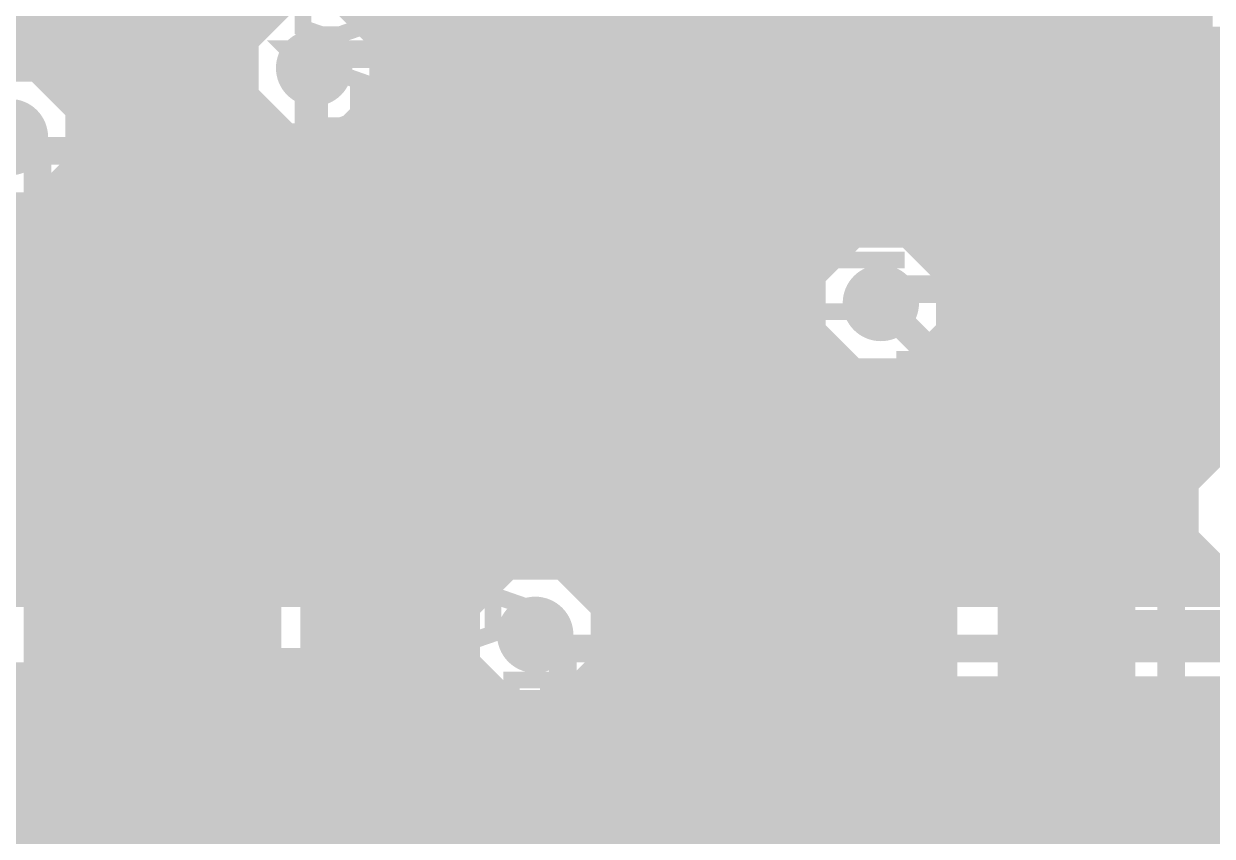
# Model space of a CAD drawing. Extents: x -5 to 208, y -5 to 206.
# Drawn here: x 108.71 to 119.63, y 165.03 to 172.49 of the extents above; entities that cross this region are included whole.
import ezdxf

# ---------------------------------------------------------------- set-up
doc = ezdxf.new("R2010")
doc.units = 0
doc.header["$MEASUREMENT"] = 0
doc.layers.get('0').update_dxf_attribs({"linetype": 'CONTINUOUS'})
for name, color, linetype in [('22-301-0_BOT', 7, 'CONTINUOUS'), ('22-301-0_DRD', 7, 'CONTINUOUS'), ('22-301-0_IN1', 1, 'CONTINUOUS'), ('22-301-0_IN2', 4, 'CONTINUOUS'), ('22-301-0_SMT', 5, 'CONTINUOUS'), ('22-301-0_SPT', 10, 'CONTINUOUS'), ('22-301-0_SST', 14, 'CONTINUOUS'), ('22-301-0_TOP', 9, 'CONTINUOUS'), ('THRUHOLE_TAP', 13, 'CONTINUOUS')]:
    doc.layers.add(name, color=color, linetype=linetype)

# ---------------------------------------------------------------- blocks, each defined once
blk = doc.blocks.new('ROUND_66')
at = {"const_width": 0.35052}
blk.add_lwpolyline([(-0.17526, 0, 1), (0.17526, 0, 1)], format="xyb", close=True, dxfattribs=at)
blk = doc.blocks.new('ROUND_69')
at = {"const_width": 0.35052}
blk.add_lwpolyline([(-0.17526, 0, 1), (0.17526, 0, 1)], format="xyb", close=True, dxfattribs=at)
blk = doc.blocks.new('ROUND_68')
at = {"const_width": 0.35052}
blk.add_lwpolyline([(-0.17526, 0, 1), (0.17526, 0, 1)], format="xyb", close=True, dxfattribs=at)
blk = doc.blocks.new('RECTANGLE_6')
blk.add_solid([(0.4826, 0.4064), (0.4826, -0.4064), (-0.4826, 0.4064), (-0.4826, -0.4064)])
blk = doc.blocks.new('RECTANGLE_46')
blk.add_solid([(0.29972, 0.65024), (0.29972, -0.65024), (-0.29972, 0.65024), (-0.29972, -0.65024)])
blk = doc.blocks.new('RECTANGLE_47')
blk.add_solid([(0.44958, 0.65024), (0.44958, -0.65024), (-0.44958, 0.65024), (-0.44958, -0.65024)])
blk = doc.blocks.new('ROUND_73')
at = {"const_width": 0.10033}
blk.add_lwpolyline([(-0.050164, 0, 1), (0.050164, 0, 1)], format="xyb", close=True, dxfattribs=at)

msp = doc.modelspace()

# ---------------------------------------------------------------- linework, layer by layer
at = {"layer": '22-301-0_BOT', "const_width": 0.254}
for points in [[(111.9378, 203.073), (111.9378, 172.47108)], [(112.1664, 203.073), (112.1664, 166.37)], [(112.395, 203.073), (112.395, 166.37)], [(112.6236, 203.073), (112.6236, 166.37)], [(112.8522, 203.073), (112.8522, 167.26408)], [(113.0808, 203.073), (113.0808, 167.47236)], [(113.3094, 203.073), (113.3094, 167.54856)], [(113.538, 203.073), (113.538, 167.54602)], [(113.7666, 203.073), (113.7666, 167.45712)], [(113.9952, 203.073), (113.9952, 167.22598)], [(114.2238, 203.073), (114.2238, 166.37)], [(114.4524, 203.073), (114.4524, 166.37)], [(114.681, 203.073), (114.681, 166.37)], [(114.9096, 203.073), (114.9096, 166.37)], [(115.1382, 203.073), (115.1382, 166.37)], [(115.3668, 203.073), (115.3668, 166.37)], [(115.5954, 203.073), (115.5954, 166.37)], [(115.824, 203.073), (115.824, 166.37)], [(116.0526, 203.073), (116.0526, 170.34764)], [(116.2812, 203.073), (116.2812, 170.53306)], [(116.5098, 203.073), (116.5098, 170.60164)], [(116.7384, 203.073), (116.7384, 170.58894)], [(116.967, 203.073), (116.967, 171.95546)], [(117.1956, 203.073), (117.1956, 172.19676)], [(117.4242, 203.073), (117.4242, 172.42536)], [(109.8804, 197.82028), (109.8804, 166.37)], [(109.6518, 197.32752), (109.6518, 166.37)], [(109.4232, 197.08876), (109.4232, 166.37)], [(108.966, 196.84492), (108.966, 172.01388)], [(109.1946, 196.9389), (109.1946, 171.74972)], [(108.7374, 196.7992), (108.7374, 172.11294)], [(118.491, 179.959), (118.491, 172.847), (117.348, 171.704), (117.348, 171.196), (117.856, 170.688), (117.856, 155.321), (118.237, 154.94), (118.237, 149.733)], [(119.0244, 179.53736), (119.0244, 168.81856)], [(110.617, 177.927), (110.617, 152.019)], [(110.109, 177.47488), (110.109, 166.37)], [(110.1598, 177.42408), (110.1598, 166.37)], [(118.0338, 173.03496), (117.02796, 172.03166)], [(119.761, 172.974), (119.507, 172.72), (119.507, 168.656), (119.253, 168.402), (119.253, 156.591), (119.38, 156.464), (119.38, 155.829), (118.999, 155.448), (118.999, 144.907)], [(119.0498, 172.72), (119.0498, 168.84396)], [(110.1598, 172.5422), (107.5182, 172.5422)], [(117.5385, 172.5422), (111.88192, 172.5422)], [(118.81358, 172.52442), (117.8052, 171.5135)], [(118.7958, 172.5041), (118.7958, 168.402)], [(119.0498, 172.5422), (118.83136, 172.5422)], [(110.1598, 172.3136), (107.5182, 172.3136)], [(117.3099, 172.3136), (112.01908, 172.3136)], [(118.5672, 172.2755), (118.5672, 166.37)], [(119.0498, 172.3136), (118.60276, 172.3136)], [(110.1598, 172.085), (108.8263, 172.085)], [(111.379, 172.085), (111.379, 138.176), (110.998, 137.795)], [(117.0813, 172.085), (112.05972, 172.085)], [(119.0498, 172.085), (118.37416, 172.085)], [(118.3386, 172.0469), (118.3386, 166.37)], [(110.1598, 171.8564), (109.12856, 171.8564)], [(116.9162, 171.8564), (112.01908, 171.8564)], [(119.0498, 171.8564), (118.14556, 171.8564)], [(118.11, 171.8183), (118.11, 171.07916)], [(110.1598, 171.6278), (109.24032, 171.6278)], [(116.8908, 171.6278), (111.88192, 171.6278)], [(111.9378, 171.69638), (111.9378, 166.37)], [(116.8908, 171.704), (116.8908, 171.196)], [(119.0498, 171.6278), (117.91696, 171.6278)], [(111.8362, 171.58208), (111.8362, 166.37)], [(117.8052, 171.5135), (117.8052, 171.38396)], [(117.8814, 171.5897), (117.8814, 171.30776)], [(108.585, 171.45), (108.839, 171.196), (108.839, 137.287), (108.585, 137.033)], [(110.1598, 171.3992), (109.26318, 171.3992)], [(116.8908, 171.3992), (111.8362, 171.3992)], [(119.0498, 171.3992), (117.8052, 171.3992)], [(117.8052, 171.38396), (118.17858, 171.01058)], [(109.2962, 171.196), (109.2962, 166.37)], [(110.1598, 171.1706), (109.2962, 171.1706)], [(116.8908, 171.1706), (111.8362, 171.1706)], [(119.0498, 171.1706), (118.01856, 171.1706)], [(110.1598, 170.942), (109.2962, 170.942)], [(116.967, 170.942), (111.8362, 170.942)], [(116.967, 170.942), (116.967, 170.48988)], [(117.02796, 170.86834), (117.3988, 170.4975)], [(119.0498, 170.942), (118.23446, 170.942)], [(110.1598, 170.7134), (109.2962, 170.7134)], [(117.1829, 170.7134), (111.8362, 170.7134)], [(117.1956, 170.7007), (117.1956, 170.22572)], [(119.0498, 170.7134), (118.3132, 170.7134)], [(118.3132, 170.688), (118.3132, 166.37)], [(110.1598, 170.4848), (109.2962, 170.4848)], [(116.19738, 170.4848), (111.8362, 170.4848)], [(117.3988, 170.4848), (116.97208, 170.4848)], [(117.3988, 170.4975), (117.3988, 169.69486)], [(119.0498, 170.4848), (118.3132, 170.4848)], [(110.1598, 170.2562), (109.2962, 170.2562)], [(115.99164, 170.2562), (111.8362, 170.2562)], [(117.3988, 170.2562), (117.18036, 170.2562)], [(119.0498, 170.2562), (118.3132, 170.2562)], [(110.1598, 170.0276), (109.2962, 170.0276)], [(115.9129, 170.0276), (111.8362, 170.0276)], [(117.3988, 170.0276), (117.25656, 170.0276)], [(119.0498, 170.0276), (118.3132, 170.0276)], [(116.967, 148.971), (116.967, 169.545), (116.586, 169.926)], [(117.26418, 169.89298), (117.26179, 169.92577)], [(117.26418, 169.89298), (117.28958, 169.86758)], [(110.1598, 169.799), (109.2962, 169.799)], [(115.91798, 169.799), (111.8362, 169.799)], [(117.3988, 169.799), (117.34546, 169.799)], [(119.0498, 169.799), (118.3132, 169.799)], [(110.1598, 169.5704), (109.2962, 169.5704)], [(116.00688, 169.5704), (111.8362, 169.5704)], [(119.0498, 169.5704), (118.3132, 169.5704)], [(116.0526, 169.50436), (116.0526, 166.37)], [(110.1598, 169.3418), (109.2962, 169.3418)], [(116.23802, 169.3418), (111.8362, 169.3418)], [(119.0498, 169.3418), (118.3132, 169.3418)], [(116.2812, 169.31894), (116.2812, 166.37)], [(116.5098, 169.25036), (116.5098, 166.37)], [(116.5098, 169.25036), (116.5098, 166.37)], [(110.1598, 169.1132), (109.2962, 169.1132)], [(116.5098, 169.1132), (111.8362, 169.1132)], [(119.0498, 169.1132), (118.3132, 169.1132)], [(110.1598, 168.8846), (109.2962, 168.8846)], [(116.5098, 168.8846), (111.8362, 168.8846)], [(119.0498, 168.8846), (118.3132, 168.8846)], [(119.0498, 168.84396), (118.93296, 168.72966)], [(110.1598, 168.656), (109.2962, 168.656)], [(116.5098, 168.656), (111.8362, 168.656)], [(118.872, 168.656), (118.3132, 168.656)], [(110.1598, 168.4274), (109.2962, 168.4274)], [(116.5098, 168.4274), (111.8362, 168.4274)], [(118.7958, 168.4274), (118.3132, 168.4274)], [(118.7958, 168.402), (118.7958, 166.37)], [(110.1598, 168.1988), (109.2962, 168.1988)], [(116.5098, 168.1988), (111.8362, 168.1988)], [(118.7958, 168.1988), (118.3132, 168.1988)], [(110.1598, 167.9702), (109.2962, 167.9702)], [(116.5098, 167.9702), (111.8362, 167.9702)], [(118.7958, 167.9702), (118.3132, 167.9702)], [(110.1598, 167.7416), (109.2962, 167.7416)], [(116.5098, 167.7416), (111.8362, 167.7416)], [(118.7958, 167.7416), (118.3132, 167.7416)], [(110.1598, 167.513), (109.2962, 167.513)], [(113.16716, 167.513), (111.8362, 167.513)], [(116.5098, 167.513), (113.6523, 167.513)], [(118.7958, 167.513), (118.3132, 167.513)], [(110.1598, 167.2844), (109.2962, 167.2844)], [(112.8649, 167.2844), (111.8362, 167.2844)], [(116.5098, 167.2844), (113.95456, 167.2844)], [(118.7958, 167.2844), (118.3132, 167.2844)], [(110.1598, 167.0558), (109.2962, 167.0558)], [(112.75314, 167.0558), (111.8362, 167.0558)], [(116.5098, 167.0558), (114.06632, 167.0558)], [(118.7958, 167.0558), (118.3132, 167.0558)], [(110.1598, 166.8272), (109.2962, 166.8272)], [(112.73282, 166.8272), (111.8362, 166.8272)], [(113.411, 166.878), (113.665, 166.624), (113.665, 152.527), (113.411, 152.273), (113.411, 147.955), (113.665, 147.701), (113.665, 147.066), (113.157, 146.558), (113.157, 146.431)], [(116.5098, 166.8272), (114.08918, 166.8272)], [(118.7958, 166.8272), (118.3132, 166.8272)], [(110.1598, 166.5986), (109.2962, 166.5986)], [(112.79124, 166.5986), (111.8362, 166.5986)], [(114.1222, 166.624), (114.1222, 166.37)], [(116.5098, 166.5986), (114.1222, 166.5986)], [(118.7958, 166.5986), (118.3132, 166.5986)], [(112.8522, 166.48938), (112.8522, 166.37)], [(110.1598, 166.37), (109.2962, 166.37)], [(112.95888, 166.37), (111.8362, 166.37)], [(116.5098, 166.37), (114.1222, 166.37)], [(118.7958, 166.37), (118.3132, 166.37)]]:
    msp.add_lwpolyline(points, dxfattribs=at)
for points in [[(118.81358, 172.52442, 0.1989124), (118.9472, 172.847)], [(112.05972, 172.085, 0.4142136), (111.379, 172.76572)], [(108.585, 172.13072, 0.4142136), (107.90428, 171.45)], [(109.26572, 171.45, 0.4142136), (108.585, 172.13072)], [(111.8362, 171.58208, 0.2113087), (112.05868, 172.085)], [(117.02542, 172.02658, 0.1989124), (116.8918, 171.704)], [(117.02542, 172.02658, 0.1989124), (116.8918, 171.704)], [(109.26064, 171.3738, 0.0280842), (109.26492, 171.45)], [(109.2962, 171.196, 0.1000973), (109.26028, 171.37365)], [(109.2962, 171.196, 0.1000973), (109.26028, 171.37365)], [(116.8908, 171.196, 0.1989124), (117.02471, 170.87271)], [(118.3132, 170.688, 0.1989124), (118.17929, 171.01129)], [(116.586, 170.60672, 0.4142136), (115.90528, 169.926)], [(117.26672, 169.926, 0.4142136), (116.586, 170.60672)], [(115.90528, 169.926, 0.3816898), (116.5098, 169.25036)], [(117.3988, 169.69486, 0.1133178), (117.29019, 169.86819)], [(118.93042, 168.72458, 0.1989124), (118.7968, 168.402)], [(118.93042, 168.72458, 0.1989124), (118.7968, 168.402)], [(113.411, 167.55872, 0.4142136), (112.73028, 166.878)], [(114.09172, 166.878, 0.4142136), (113.411, 167.55872)], [(112.73028, 166.878, 0.2140665), (112.95844, 166.3695)], [(114.08664, 166.8018, 0.0280842), (114.09092, 166.878)], [(114.1222, 166.624, 0.1000973), (114.08628, 166.80165)], [(114.1222, 166.624, 0.1000973), (114.08628, 166.80165)]]:
    msp.add_lwpolyline(points, format="xyb", dxfattribs=at)
at = {"layer": '22-301-0_DRD', "const_width": 0.254}
for points in [[(111.125, 172.72), (110.744, 172.339)], [(112.014, 172.339), (111.633, 172.72)], [(119.126, 172.72), (119.507, 172.339)], [(110.744, 172.339), (110.744, 171.831)], [(112.014, 171.831), (112.014, 172.339)], [(119.507, 172.339), (120.015, 172.339)], [(108.839, 172.085), (108.331, 172.085)], [(109.22, 171.704), (108.839, 172.085)], [(117.856, 172.085), (117.475, 171.704)], [(117.856, 172.085), (117.475, 171.704)], [(118.364, 172.085), (117.856, 172.085)], [(118.364, 172.085), (117.856, 172.085)], [(118.745, 171.704), (118.364, 172.085)], [(118.745, 171.704), (118.364, 172.085)], [(110.744, 171.831), (111.125, 171.45)], [(111.633, 171.45), (112.014, 171.831)], [(109.22, 171.196), (109.22, 171.704)], [(117.475, 171.704), (117.475, 171.196)], [(117.475, 171.704), (117.475, 171.196)], [(118.745, 171.196), (118.745, 171.704)], [(118.745, 171.196), (118.745, 171.704)], [(111.125, 171.45), (111.633, 171.45)], [(108.839, 170.815), (109.22, 171.196)], [(117.475, 171.196), (117.856, 170.815)], [(117.475, 171.196), (117.856, 170.815)], [(118.364, 170.815), (118.745, 171.196)], [(118.364, 170.815), (118.745, 171.196)], [(108.331, 170.815), (108.839, 170.815)], [(117.856, 170.815), (118.364, 170.815)], [(117.856, 170.815), (118.364, 170.815)], [(116.332, 170.561), (115.951, 170.18)], [(116.84, 170.561), (116.332, 170.561)], [(117.221, 170.18), (116.84, 170.561)], [(115.951, 170.18), (115.951, 169.672)], [(117.221, 169.672), (117.221, 170.18)], [(115.951, 169.672), (116.332, 169.291)], [(116.84, 169.291), (117.221, 169.672)], [(112.649, 169.5958), (112.268, 169.2148)], [(112.649, 169.5958), (112.268, 169.2148)], [(113.157, 169.5958), (112.649, 169.5958)], [(113.157, 169.5958), (112.649, 169.5958)], [(113.538, 169.2148), (113.157, 169.5958)], [(113.538, 169.2148), (113.157, 169.5958)], [(112.268, 169.2148), (112.268, 168.7068)], [(112.268, 169.2148), (112.268, 168.7068)], [(113.538, 168.7068), (113.538, 169.2148)], [(113.538, 168.7068), (113.538, 169.2148)], [(116.332, 169.291), (116.84, 169.291)], [(112.268, 168.7068), (112.649, 168.3258)], [(112.268, 168.7068), (112.649, 168.3258)], [(113.157, 168.3258), (113.538, 168.7068)], [(113.157, 168.3258), (113.538, 168.7068)], [(119.761, 168.656), (119.38, 168.275)], [(112.649, 168.3258), (113.157, 168.3258)], [(112.649, 168.3258), (113.157, 168.3258)], [(119.38, 168.275), (119.38, 167.767)], [(119.38, 167.767), (119.761, 167.386)], [(113.157, 167.513), (112.776, 167.132)], [(113.665, 167.513), (113.157, 167.513)], [(114.046, 167.132), (113.665, 167.513)], [(112.776, 167.132), (112.776, 166.624)], [(114.046, 166.624), (114.046, 167.132)], [(112.776, 166.624), (113.157, 166.243)], [(113.665, 166.243), (114.046, 166.624)], [(113.157, 166.243), (113.665, 166.243)]]:
    msp.add_lwpolyline(points, dxfattribs=at)
at = {"layer": '22-301-0_IN1', "const_width": 0.254}
for points in [[(109.9312, 203.327), (109.9312, 167.259)], [(111.9886, 203.327), (111.9886, 172.38472)], [(112.2172, 203.327), (112.2172, 167.259)], [(112.4458, 203.327), (112.4458, 167.259)], [(112.6744, 203.327), (112.6744, 167.259)], [(112.903, 203.327), (112.903, 167.33012)], [(113.1316, 203.327), (113.1316, 167.49776)], [(113.3602, 203.327), (113.3602, 167.55618)], [(113.5888, 203.327), (113.5888, 167.53332)], [(113.8174, 203.327), (113.8174, 167.42156)], [(114.046, 203.327), (114.046, 167.259)], [(114.2746, 203.327), (114.2746, 167.259)], [(114.5032, 203.327), (114.5032, 167.259)], [(114.7318, 203.327), (114.7318, 167.259)], [(114.9604, 203.327), (114.9604, 167.259)], [(115.189, 203.327), (115.189, 167.259)], [(115.4176, 203.327), (115.4176, 167.259)], [(115.6462, 203.327), (115.6462, 167.259)], [(115.8748, 203.327), (115.8748, 167.259)], [(116.1034, 203.327), (116.1034, 170.40352)], [(116.332, 203.327), (116.332, 170.55592)], [(116.5606, 203.327), (116.5606, 170.60418)], [(116.7892, 203.327), (116.7892, 170.5737)], [(117.0178, 203.327), (117.0178, 170.45178)], [(117.2464, 203.327), (117.2464, 170.08602)], [(117.475, 203.327), (117.475, 167.259)], [(117.7036, 203.327), (117.7036, 167.259)], [(109.7026, 197.40118), (109.7026, 167.259)], [(109.474, 197.13194), (109.474, 167.259)], [(109.2454, 196.96684), (109.2454, 171.61002)], [(109.0168, 196.8627), (109.0168, 171.97578)], [(108.7882, 196.80682), (108.7882, 172.0977)], [(119.0752, 179.61102), (119.0752, 167.259)], [(117.9322, 179.57038), (117.9322, 167.259)], [(118.8466, 179.37988), (118.8466, 167.259)], [(118.1608, 179.36464), (118.1608, 167.259)], [(118.3894, 179.2859), (118.3894, 167.259)], [(118.618, 179.29098), (118.618, 167.259)], [(110.1598, 177.42408), (110.1598, 167.259)], [(110.3884, 177.28692), (110.3884, 167.259)], [(110.617, 177.24628), (110.617, 167.259)], [(110.8456, 177.28692), (110.8456, 172.50664)], [(110.8329, 172.4914), (96.27108, 172.4914)], [(119.28094, 172.4914), (111.92256, 172.4914)], [(119.3038, 172.47108), (119.3038, 167.259)], [(119.5324, 172.33392), (119.5324, 168.49852)], [(110.72114, 172.2628), (96.13392, 172.2628)], [(199.644, 172.2628), (112.03432, 172.2628)], [(110.70082, 172.0342), (108.93298, 172.0342)], [(199.644, 172.0342), (112.05718, 172.0342)], [(110.75924, 171.8056), (109.16412, 171.8056)], [(111.9886, 171.78274), (111.9886, 167.259)], [(199.644, 171.8056), (111.99876, 171.8056)], [(110.8456, 171.66336), (110.8456, 167.259)], [(110.92688, 171.577), (109.25302, 171.577)], [(111.76, 171.52112), (111.76, 167.259)], [(183.06288, 171.577), (111.83112, 171.577)], [(111.0742, 171.47794), (111.0742, 167.259)], [(111.3028, 171.40936), (111.3028, 167.259)], [(111.5314, 171.42206), (111.5314, 167.259)], [(182.89524, 171.3484), (109.25556, 171.3484)], [(109.2454, 171.28744), (109.2454, 167.259)], [(182.83682, 171.1198), (109.17936, 171.1198)], [(182.85714, 170.8912), (108.97108, 170.8912)], [(109.0168, 170.92422), (109.0168, 167.259)], [(108.7882, 170.79976), (108.7882, 167.259)], [(182.9689, 170.6626), (92.49918, 170.6626)], [(116.13388, 170.434), (107.8103, 170.434)], [(183.27116, 170.434), (117.03812, 170.434)], [(115.96624, 170.2054), (108.11256, 170.2054)], [(173.31182, 170.2054), (117.20576, 170.2054)], [(115.90782, 169.9768), (108.22432, 169.9768)], [(173.08068, 169.9768), (117.26418, 169.9768)], [(117.2464, 169.76344), (117.2464, 167.259)], [(115.92814, 169.7482), (108.24718, 169.7482)], [(120.40108, 169.7482), (117.24132, 169.7482)], [(116.0399, 169.5196), (108.18876, 169.5196)], [(116.1034, 169.44594), (116.1034, 167.259)], [(120.26392, 169.5196), (117.12956, 169.5196)], [(117.0178, 169.40022), (117.0178, 167.259)], [(116.34216, 169.291), (108.02112, 169.291)], [(116.332, 169.29608), (116.332, 167.259)], [(116.5606, 169.24528), (116.5606, 167.259)], [(116.7892, 169.27576), (116.7892, 167.259)], [(120.22328, 169.291), (116.8273, 169.291)], [(120.26392, 169.0624), (99.04476, 169.0624)], [(120.40108, 168.8338), (107.95508, 168.8338)], [(119.66702, 168.6052), (108.16336, 168.6052)], [(119.43588, 168.3766), (108.23956, 168.3766)], [(119.34698, 168.148), (108.23702, 168.148)], [(119.3419, 167.9194), (108.14812, 167.9194)], [(119.42064, 167.6908), (107.91698, 167.6908)], [(119.5324, 167.54094), (119.5324, 167.259)], [(113.06302, 167.4622), (107.48518, 167.4622)], [(119.62638, 167.4622), (113.75898, 167.4622)], [(112.84712, 167.259), (107.43692, 167.259)], [(129.72288, 167.259), (113.97488, 167.259)], [(112.95888, 166.37), (97.21088, 166.37)], [(108.6612, 166.37), (108.6612, 137.70864)], [(108.8898, 166.37), (108.8898, 137.64006)], [(109.1184, 166.37), (109.1184, 137.45464)], [(109.347, 166.37), (109.347, 121.412)], [(109.5756, 166.37), (109.5756, 121.412)], [(109.8042, 166.37), (109.8042, 121.412)], [(110.0328, 166.37), (110.0328, 152.36698)], [(110.2614, 166.37), (110.2614, 152.59812)], [(110.49, 166.37), (110.49, 152.68702)], [(110.7186, 166.37), (110.7186, 152.68956)], [(110.9472, 166.37), (110.9472, 152.61336)], [(111.1758, 166.37), (111.1758, 152.40508)], [(111.4044, 166.37), (111.4044, 138.33856)], [(111.633, 166.37), (111.633, 138.0363)], [(111.8616, 166.37), (111.8616, 130.5814)], [(112.0902, 166.37), (112.0902, 130.62204)], [(112.3188, 166.37), (112.3188, 130.62458)], [(112.5474, 166.37), (112.5474, 146.73072)], [(112.776, 166.37), (112.776, 146.99488)], [(113.0046, 166.3319), (113.0046, 147.09394)], [(150.69312, 166.37), (113.86312, 166.37)], [(113.919, 166.37), (113.919, 123.59894)], [(114.1476, 166.37), (114.1476, 123.5837)], [(114.3762, 166.37), (114.3762, 158.1023)], [(114.6048, 166.37), (114.6048, 158.41726)], [(114.8334, 166.37), (114.8334, 158.60522)], [(115.062, 166.37), (115.062, 160.6423)], [(115.2906, 166.37), (115.2906, 160.94456)], [(115.5192, 166.37), (115.5192, 161.05632)], [(115.7478, 166.37), (115.7478, 161.07918)], [(115.9764, 166.37), (115.9764, 161.02076)], [(116.205, 166.37), (116.205, 160.85312)], [(116.4336, 166.37), (116.4336, 158.51124)], [(116.6622, 166.37), (116.6622, 158.2674)], [(116.8908, 166.37), (116.8908, 157.73908)], [(117.1194, 166.37), (117.1194, 149.63394)], [(117.348, 166.37), (117.348, 149.53488)], [(117.5766, 166.37), (117.5766, 149.89302)], [(117.8052, 166.37), (117.8052, 150.25878)], [(118.0338, 166.37), (118.0338, 150.3807)], [(118.2624, 166.37), (118.2624, 150.41118)], [(118.491, 166.37), (118.491, 150.36292)], [(118.7196, 166.37), (118.7196, 150.21052)], [(118.9482, 166.37), (118.9482, 145.58518)], [(119.1768, 166.37), (119.1768, 146.01698)], [(119.4054, 166.37), (119.4054, 146.24812)], [(119.634, 166.37), (119.634, 147.6883)], [(113.24844, 166.2176), (97.06864, 166.2176)], [(113.2332, 166.22014), (113.2332, 147.10664)], [(113.4618, 166.19982), (113.4618, 147.03806)], [(150.83536, 166.2176), (113.57102, 166.2176)], [(113.6904, 166.25824), (113.6904, 146.85264)], [(164.01288, 165.989), (93.3323, 165.989)], [(176.149, 165.7604), (93.63456, 165.7604)], [(176.149, 165.5318), (93.74632, 165.5318)], [(176.149, 165.3032), (93.76918, 165.3032)], [(176.149, 165.0746), (93.71076, 165.0746)]]:
    msp.add_lwpolyline(points, dxfattribs=at)
for points in [[(119.08028, 172.974, 0.4142136), (119.761, 172.29328)], [(111.379, 172.76572, 0.4142136), (110.69828, 172.085)], [(112.05972, 172.085, 0.4142136), (111.379, 172.76572)], [(108.585, 172.13072, 0.4142136), (107.90428, 171.45)], [(109.26572, 171.45, 0.4142136), (108.585, 172.13072)], [(110.69828, 172.085, 0.4142136), (111.379, 171.40428)], [(111.379, 171.40428, 0.4142136), (112.05972, 172.085)], [(107.90428, 171.45, 0.4142136), (108.585, 170.76928)], [(108.585, 170.76928, 0.4142136), (109.26572, 171.45)], [(116.586, 170.60672, 0.4142136), (115.90528, 169.926)], [(117.26672, 169.926, 0.4142136), (116.586, 170.60672)], [(115.90528, 169.926, 0.4142136), (116.586, 169.24528)], [(116.586, 169.24528, 0.4142136), (117.26672, 169.926)], [(120.015, 168.70172, 0.4142136), (119.33428, 168.021)], [(119.33428, 168.021, 0.4142136), (120.015, 167.34028)], [(113.411, 167.55872, 0.2491154), (112.84696, 167.25911)], [(113.97488, 167.259, 0.2491151), (113.411, 167.55853)], [(112.95888, 166.37, 0.183846), (113.411, 166.19794)], [(113.411, 166.19728, 0.183845), (113.86356, 166.3695)]]:
    msp.add_lwpolyline(points, format="xyb", dxfattribs=at)
at = {"layer": '22-301-0_IN2', "const_width": 0.254}
for points in [[(108.7882, 175.9458), (108.7882, 172.0977)], [(109.0168, 175.9458), (109.0168, 171.97578)], [(109.2454, 175.9458), (109.2454, 171.61002)], [(109.474, 175.9458), (109.474, 171.1452)], [(109.7026, 175.9458), (109.7026, 171.1452)], [(109.9312, 175.9458), (109.9312, 171.1452)], [(110.1598, 175.9458), (110.1598, 171.1452)], [(110.3884, 175.9458), (110.3884, 171.1452)], [(110.617, 175.9458), (110.617, 171.1452)], [(110.8456, 175.9458), (110.8456, 172.50664)], [(110.78464, 172.4152), (96.23806, 172.4152)], [(110.7059, 172.1866), (96.56572, 172.1866)], [(183.515, 171.069), (183.515, 171.196), (182.499, 172.212), (111.252, 172.212), (111.379, 172.085)], [(110.71098, 171.958), (109.03712, 171.958)], [(110.79988, 171.7294), (109.20476, 171.7294)], [(182.3339, 171.7294), (111.95812, 171.7294)], [(182.3085, 171.7548), (111.97336, 171.7548)], [(111.9886, 171.7548), (111.9886, 171.1452)], [(112.2172, 171.7548), (112.2172, 171.1452)], [(112.4458, 171.7548), (112.4458, 171.1452)], [(112.6744, 171.7548), (112.6744, 171.1452)], [(112.903, 171.7548), (112.903, 171.1452)], [(113.1316, 171.7548), (113.1316, 171.1452)], [(113.3602, 171.7548), (113.3602, 171.1452)], [(113.5888, 171.7548), (113.5888, 171.1452)], [(113.8174, 171.7548), (113.8174, 171.1452)], [(114.046, 171.7548), (114.046, 171.1452)], [(114.2746, 171.7548), (114.2746, 171.1452)], [(114.5032, 171.7548), (114.5032, 171.1452)], [(114.7318, 171.7548), (114.7318, 171.1452)], [(114.9604, 171.7548), (114.9604, 171.1452)], [(115.189, 171.7548), (115.189, 171.1452)], [(115.4176, 171.7548), (115.4176, 171.1452)], [(115.6462, 171.7548), (115.6462, 171.1452)], [(115.8748, 171.7548), (115.8748, 171.1452)], [(116.1034, 171.7548), (116.1034, 171.1452)], [(116.332, 171.7548), (116.332, 171.1452)], [(116.5606, 171.7548), (116.5606, 171.1452)], [(116.7892, 171.7548), (116.7892, 171.1452)], [(117.0178, 171.7548), (117.0178, 171.1452)], [(117.2464, 171.7548), (117.2464, 171.1452)], [(117.475, 171.7548), (117.475, 171.1452)], [(117.7036, 171.7548), (117.7036, 171.1452)], [(117.9322, 171.7548), (117.9322, 171.1452)], [(118.1608, 171.7548), (118.1608, 171.1452)], [(118.3894, 171.7548), (118.3894, 171.1452)], [(118.618, 171.7548), (118.618, 171.1452)], [(118.8466, 171.7548), (118.8466, 171.1452)], [(119.0752, 171.7548), (119.0752, 171.1452)], [(119.3038, 171.7548), (119.3038, 171.1452)], [(119.5324, 171.7548), (119.5324, 171.1452)], [(110.8456, 171.66336), (110.8456, 171.1452)], [(111.76, 171.52112), (111.76, 171.1452)], [(111.03102, 171.5008), (109.26318, 171.5008)], [(111.0742, 171.47794), (111.0742, 171.1452)], [(111.3028, 171.40936), (111.3028, 171.1452)], [(111.5314, 171.42206), (111.5314, 171.1452)], [(182.5625, 171.5008), (111.72698, 171.5008)], [(182.7911, 171.2722), (109.24032, 171.2722)], [(109.2454, 171.28744), (109.2454, 171.1452)], [(121.666, 171.1452), (109.19206, 171.1452)], [(91.821, 170.688), (121.666, 170.688), (122.047, 170.307), (188.595, 170.307)], [(115.97894, 170.2308), (108.09478, 170.2308)], [(108.7882, 170.2308), (108.7882, 167.259)], [(109.0168, 170.2308), (109.0168, 167.259)], [(109.2454, 170.2308), (109.2454, 167.259)], [(109.474, 170.2308), (109.474, 167.259)], [(109.7026, 170.2308), (109.7026, 167.259)], [(109.9312, 170.2308), (109.9312, 167.259)], [(110.1598, 170.2308), (110.1598, 167.259)], [(110.3884, 170.2308), (110.3884, 167.259)], [(110.617, 170.2308), (110.617, 167.259)], [(110.8456, 170.2308), (110.8456, 167.259)], [(111.0742, 170.2308), (111.0742, 167.259)], [(111.3028, 170.2308), (111.3028, 167.259)], [(111.5314, 170.2308), (111.5314, 167.259)], [(111.76, 170.2308), (111.76, 167.259)], [(111.9886, 170.2308), (111.9886, 167.259)], [(112.2172, 170.2308), (112.2172, 167.34536)], [(112.4458, 170.2308), (112.4458, 167.57396)], [(112.6744, 170.2308), (112.6744, 167.80256)], [(112.903, 170.2308), (112.903, 168.01846)], [(113.1316, 170.2308), (113.1316, 168.0972)], [(113.3602, 170.2308), (113.3602, 168.0972)], [(113.5888, 170.2308), (113.5888, 168.0972)], [(113.8174, 170.2308), (113.8174, 168.0972)], [(114.046, 170.2308), (114.046, 168.01846)], [(114.2746, 170.2308), (114.2746, 167.80256)], [(114.5032, 170.2308), (114.5032, 167.7162)], [(114.7318, 170.2308), (114.7318, 167.7162)], [(114.9604, 170.2308), (114.9604, 167.7162)], [(115.189, 170.2308), (115.189, 167.7162)], [(115.4176, 170.2308), (115.4176, 167.7162)], [(115.6462, 170.2308), (115.6462, 167.7162)], [(115.8748, 170.2308), (115.8748, 167.7162)], [(115.93576, 170.1292), (108.16336, 170.1292)], [(116.586, 169.926), (116.713, 170.053), (121.285, 170.053), (122.301, 169.037), (151.384, 169.037), (151.511, 168.91), (200.787, 168.91), (201.676, 169.799), (201.803, 169.799)], [(115.90528, 169.9006), (108.23956, 169.9006)], [(115.95608, 169.672), (108.23702, 169.672)], [(120.29694, 169.5958), (117.18036, 169.5958)], [(117.2464, 169.5958), (117.2464, 167.7162)], [(117.475, 169.5958), (117.475, 167.7162)], [(117.7036, 169.5958), (117.7036, 167.7162)], [(117.9322, 169.5958), (117.9322, 167.7162)], [(118.1608, 169.5958), (118.1608, 167.7162)], [(118.3894, 169.5958), (118.3894, 167.7162)], [(118.618, 169.5958), (118.618, 167.7162)], [(118.8466, 169.5958), (118.8466, 167.7162)], [(119.0752, 169.5958), (119.0752, 167.7162)], [(119.3038, 169.5958), (119.3038, 167.7162)], [(119.5324, 169.5958), (119.5324, 168.49852)], [(116.10594, 169.4434), (108.14812, 169.4434)], [(116.1034, 169.44594), (116.1034, 167.7162)], [(120.24106, 169.4434), (117.06352, 169.4434)], [(117.0178, 169.40022), (117.0178, 167.7162)], [(120.22836, 169.2148), (107.91698, 169.2148)], [(116.332, 169.29608), (116.332, 167.7162)], [(116.5606, 169.24528), (116.5606, 167.7162)], [(116.7892, 169.27576), (116.7892, 167.7162)], [(120.29694, 168.9862), (100.28936, 168.9862)], [(120.42394, 168.7576), (108.04652, 168.7576)], [(119.56288, 168.529), (108.19892, 168.529)], [(119.39524, 168.3004), (108.24718, 168.3004)], [(113.00714, 168.0718), (108.2167, 168.0718)], [(113.792, 168.0972), (113.157, 168.0972)], [(119.33682, 168.0718), (113.94186, 168.0718)], [(112.83442, 167.96258), (112.1283, 167.259)], [(114.11966, 167.96004), (114.36096, 167.7162)], [(112.7125, 167.8432), (108.09478, 167.8432)], [(119.35714, 167.8432), (114.23396, 167.8432)], [(130.175, 167.767), (129.667, 167.259), (114.173, 167.259), (113.792, 167.64), (113.157, 167.64), (112.014, 166.497), (107.696, 166.497), (106.807, 167.386), (106.807, 167.513)], [(119.40794, 167.7162), (114.36096, 167.7162)], [(112.4839, 167.6146), (107.72902, 167.6146)], [(157.607, 167.513), (151.003, 167.513), (150.241, 166.751), (113.538, 166.751), (113.411, 166.878)], [(192.405, 165.735), (192.405, 165.862), (190.881, 167.386), (166.37, 167.386), (164.211, 165.227), (114.427, 165.227), (114.173, 164.973), (93.98, 164.973), (89.789, 160.782), (72.39, 160.782), (70.231, 158.623), (70.231, 153.797), (70.739, 153.289), (72.898, 153.289), (73.279, 153.67)], [(112.2553, 167.386), (107.47502, 167.386)], [(112.1283, 167.259), (107.57916, 167.259)], [(92.329, 165.862), (92.583, 166.116), (93.218, 166.116), (93.345, 165.989), (113.665, 165.989), (113.919, 166.243), (150.749, 166.243), (151.257, 166.751)], [(164.465, 166.497), (164.465, 166.37), (163.83, 165.735), (114.173, 165.735), (113.919, 165.481), (93.218, 165.481), (93.091, 165.354)]]:
    msp.add_lwpolyline(points, dxfattribs=at)
for points in [[(111.379, 172.76572, 0.4142136), (110.69828, 172.085)], [(108.585, 172.13072, 0.4142136), (107.90428, 171.45)], [(109.26572, 171.45, 0.4142136), (108.585, 172.13072)], [(110.69828, 172.085, 0.4142136), (111.379, 171.40428)], [(111.379, 171.40428, 0.2723761), (111.97336, 171.7548)], [(109.19206, 171.1452, 0.1168576), (109.26428, 171.45)], [(115.97894, 170.2308, 0.1168576), (115.90672, 169.926)], [(115.90528, 169.926, 0.4142136), (116.586, 169.24528)], [(116.586, 169.24528, 0.2723761), (117.18036, 169.5958)], [(120.015, 168.70172, 0.4142136), (119.33428, 168.021)], [(113.157, 168.0972, 0.1989132), (112.83371, 167.96329)], [(114.11458, 167.96258, 0.1989124), (113.792, 168.0962)], [(114.11458, 167.96258, 0.1989124), (113.792, 168.0962)], [(119.33428, 168.021, 0.1168577), (119.40665, 167.71555)]]:
    msp.add_lwpolyline(points, format="xyb", dxfattribs=at)
at = {"layer": '22-301-0_SST'}
for points, const_width in [([(109.85246, 173.78934), (109.75086, 173.89094), (105.85196, 173.89094), (105.85196, 170.28668), (110.04804, 170.28668), (110.04804, 173.5836), (109.85246, 173.78934)], 0.1524), ([(111.7854, 172.80636), (111.7854, 172.45076), (111.61776, 172.39234), (111.44758, 172.39234), (111.2774, 172.45076), (111.2774, 172.80636), (111.44758, 172.86732), (111.61776, 172.86732), (112.2934, 172.62856)], 0.1524), ([(114.0714, 172.80636), (114.0714, 172.45076), (113.90376, 172.39234), (113.73358, 172.39234), (113.5634, 172.45076), (113.5634, 172.80636), (113.73358, 172.86732), (113.90376, 172.86732), (114.5794, 172.62856)], 0.1524), ([(118.04142, 172.79366), (118.04142, 172.43806), (117.87124, 172.3771), (117.70106, 172.3771), (117.53342, 172.43806), (117.53342, 172.79366), (117.70106, 172.85208), (117.87124, 172.85208), (118.54942, 172.61586)], 0.1524), ([(111.7854, 171.96816), (111.7854, 171.61256), (111.61776, 171.55414), (111.44758, 171.55414), (111.2774, 171.61256), (111.2774, 171.96816), (111.44758, 172.02912), (111.61776, 172.02912), (112.2934, 171.79036)], 0.1524), ([(114.0714, 171.61256), (114.0714, 171.96816), (114.24158, 172.02912), (114.41176, 172.02912), (114.5794, 171.96816), (114.5794, 171.61256), (114.41176, 171.55414), (114.24158, 171.55414), (113.5634, 171.79036)], 0.1524), ([(118.04142, 171.59986), (118.20906, 171.5389), (118.37924, 171.5389), (118.54942, 171.59986), (118.54942, 171.95546), (118.37924, 172.01388), (118.20906, 172.01388), (118.04142, 171.95546), (118.04142, 171.59986), (117.87124, 171.5389), (117.70106, 171.5389), (117.53342, 171.59986), (117.53342, 171.95546), (117.70106, 172.01388), (117.87124, 172.01388), (118.04142, 171.95546)], 0.1524), ([(110.9345, 171.0055), (110.9345, 168.0845), (112.5728, 168.0845), (112.5728, 171.0055), (110.9345, 171.0055)], 0.1524), ([(113.4745, 171.0055), (113.4745, 168.0845), (115.1128, 168.0845), (115.1128, 171.0055), (113.4745, 171.0055)], 0.1524), ([(118.9355, 168.0845), (118.9355, 171.0055), (117.2972, 171.0055), (117.2972, 168.0845), (118.9355, 168.0845)], 0.1524), ([(116.80444, 169.84726), (115.95862, 169.84726), (115.78844, 169.90822), (115.78844, 170.26382), (115.95862, 170.32224), (116.80444, 170.32224)], 0.1524), ([(115.95862, 169.48404), (115.78844, 169.36466), (115.78844, 169.12844), (115.95862, 169.00906), (116.12626, 169.00906), (116.46662, 169.24782), (116.80444, 169.00906), (116.80444, 169.48404)], 0.1524), ([(115.78844, 168.46804), (115.95862, 168.58742), (116.12626, 168.64584), (116.46662, 168.64584), (116.63426, 168.58742), (116.80444, 168.46804), (116.80444, 168.34866), (116.63426, 168.23182), (116.46662, 168.17086), (116.12626, 168.17086), (115.95862, 168.23182), (115.78844, 168.34866), (115.78844, 168.46804)], 0.1524), ([(113.53038, 167.66794), (112.68456, 167.66794), (112.51438, 167.72636), (112.51438, 168.08196), (112.68456, 168.14038), (113.53038, 168.14038)], 0.1524), ([(113.02238, 167.24376), (113.02238, 166.88816), (112.8522, 166.82974), (112.68456, 166.82974), (112.51438, 166.88816), (112.51438, 167.24376), (112.68456, 167.30218), (112.8522, 167.30218), (113.53038, 167.06596)], 0.1524), ([(112.68456, 166.46398), (112.51438, 166.40556), (112.51438, 166.04996), (112.68456, 165.99154), (113.02238, 165.99154), (113.19256, 166.10838), (113.19256, 166.46398), (113.53038, 166.46398), (113.53038, 165.99154)], 0.1524), ([(107.0864, 162.179), (107.0864, 165.989), (110.109, 165.989), (110.109, 161.6456), (107.6198, 161.6456), (107.0864, 162.179)], 0.20066), ([(115.9764, 162.179), (115.9764, 165.989), (118.999, 165.989), (118.999, 161.6456), (116.5098, 161.6456), (115.9764, 162.179)], 0.20066), ([(114.93246, 165.53434), (114.83086, 165.63594), (110.93196, 165.63594), (110.93196, 162.03168), (115.12804, 162.03168), (115.12804, 165.3286), (114.93246, 165.53434)], 0.1524), ([(111.03102, 165.02888), (115.12804, 165.02888)], 0.1524)]:
    msp.add_lwpolyline(points, dxfattribs=dict(at, const_width=const_width))
at = {"layer": '22-301-0_TOP'}
for points, const_width in [([(134.62, 168.8338), (134.3152, 168.8338), (130.429, 172.72), (120.777, 172.72), (120.269, 172.212), (119.507, 172.212), (118.872, 172.847), (104.267, 172.847), (102.997, 171.577), (96.266, 171.577)], 0.254), ([(118.60784, 172.212), (112.22736, 172.212)], 0.254), ([(112.268, 172.212), (112.268, 171.958)], 0.254), ([(112.4966, 172.212), (112.4966, 171.958)], 0.254), ([(112.7252, 172.212), (112.7252, 171.958)], 0.254), ([(112.9538, 172.212), (112.9538, 171.958)], 0.254), ([(113.1824, 172.212), (113.1824, 171.958)], 0.254), ([(113.411, 172.212), (113.411, 171.9453)], 0.254), ([(113.6396, 172.212), (113.6396, 171.84878)], 0.254), ([(113.8682, 172.212), (113.8682, 171.63542)], 0.254), ([(114.0968, 172.212), (114.0968, 171.40682)], 0.254), ([(114.3254, 172.212), (114.3254, 171.17822)], 0.254), ([(114.554, 172.212), (114.554, 171.1706)], 0.254), ([(114.7826, 172.212), (114.7826, 171.1706)], 0.254), ([(115.0112, 172.212), (115.0112, 171.1706)], 0.254), ([(115.2398, 172.212), (115.2398, 171.1706)], 0.254), ([(115.4684, 172.212), (115.4684, 166.1795)], 0.254), ([(115.697, 172.212), (115.697, 166.1795)], 0.254), ([(115.9256, 172.212), (115.9256, 170.4721)], 0.254), ([(116.1542, 172.212), (116.1542, 170.66768)], 0.254), ([(116.3828, 172.212), (116.3828, 170.75912)], 0.254), ([(116.6114, 172.212), (116.6114, 170.78198)], 0.254), ([(116.84, 172.212), (116.84, 170.74388)], 0.254), ([(117.0686, 172.212), (117.0686, 170.63466)], 0.254), ([(117.2972, 172.212), (117.2972, 171.1706)], 0.254), ([(117.5258, 172.212), (117.5258, 171.1706)], 0.254), ([(117.7544, 172.212), (117.7544, 171.1706)], 0.254), ([(117.983, 172.212), (117.983, 171.1706)], 0.254), ([(118.2116, 172.212), (118.2116, 171.1706)], 0.254), ([(118.4402, 172.212), (118.4402, 171.1706)], 0.254), ([(118.60784, 172.212), (119.05742, 171.76242)], 0.254), ([(118.68404, 172.1358), (112.23498, 172.1358)], 0.254), ([(118.6688, 172.15104), (118.6688, 171.1706)], 0.254), ([(113.284, 171.958), (112.22736, 171.958)], 0.254), ([(118.91264, 171.9072), (113.53292, 171.9072)], 0.254), ([(118.8974, 171.92244), (118.8974, 171.1706)], 0.254), ([(113.73612, 171.7675), (114.33302, 171.1706)], 0.254), ([(119.16156, 171.6786), (113.82502, 171.6786)], 0.254), ([(119.126, 171.704), (119.126, 167.6146)], 0.254), ([(119.3546, 171.59478), (119.3546, 168.5671)], 0.254), ([(120.269, 171.577), (119.507, 171.577)], 0.254), ([(119.5832, 171.577), (119.5832, 168.76268)], 0.254), ([(114.3, 170.2562), (114.3, 170.307), (113.284, 171.323), (108.712, 171.323), (108.585, 171.45)], 0.254), ([(130.79984, 171.45), (114.05362, 171.45)], 0.254), ([(118.11, 170.2562), (118.11, 171.45)], 0.254), ([(118.11, 171.45), (118.11, 170.2562)], 0.254), ([(131.02844, 171.2214), (114.28222, 171.2214)], 0.254), ([(115.2906, 171.1706), (114.33302, 171.1706)], 0.254), ([(115.2906, 171.1706), (115.2906, 169.7482)], 0.254), ([(119.1006, 171.1706), (117.1194, 171.1706)], 0.254), ([(117.1194, 171.1706), (117.1194, 170.59656)], 0.254), ([(118.11, 171.1706), (118.11, 170.2562)], 0.254), ([(119.1006, 171.1706), (119.1006, 169.7482)], 0.254), ([(117.1194, 170.9928), (115.2906, 170.9928)], 0.254), ([(122.8344, 170.9928), (119.1006, 170.9928)], 0.254), ([(116.40312, 170.7642), (115.2906, 170.7642)], 0.254), ([(117.1194, 170.7642), (116.76634, 170.7642)], 0.254), ([(122.8344, 170.7642), (119.1006, 170.7642)], 0.254), ([(112.7506, 170.688), (112.7506, 169.7482)], 0.254), ([(113.01984, 170.688), (112.7506, 170.688)], 0.254), ([(112.9538, 170.688), (112.9538, 167.60444)], 0.254), ([(113.01984, 170.688), (113.3094, 170.39844)], 0.254), ([(104.14, 168.8338), (104.4448, 168.8338), (106.172, 170.561), (111.76, 170.561), (111.76, 170.2562)], 0.254), ([(113.17224, 170.5356), (112.7506, 170.5356)], 0.254), ([(113.1824, 170.52544), (113.1824, 167.7035)], 0.254), ([(115.98148, 170.5356), (115.2906, 170.5356)], 0.254), ([(122.8344, 170.5356), (119.1006, 170.5356)], 0.254), ([(113.3094, 170.307), (112.7506, 170.307)], 0.254), ([(113.3094, 170.39844), (113.3094, 169.7482)], 0.254), ([(115.81638, 170.307), (115.2906, 170.307)], 0.254), ([(122.8344, 170.307), (119.1006, 170.307)], 0.254), ([(119.1006, 170.2562), (118.11, 170.2562)], 0.254), ([(113.3094, 170.0784), (112.7506, 170.0784)], 0.254), ([(115.74272, 170.0784), (115.2906, 170.0784)], 0.254), ([(120.56364, 170.0784), (119.1006, 170.0784)], 0.254), ([(110.02772, 169.926), (110.02772, 169.4561)], 0.254), ([(110.7694, 169.926), (110.02772, 169.926)], 0.254), ([(110.2106, 169.926), (110.2106, 166.1795)], 0.254), ([(110.4392, 169.926), (110.4392, 166.1795)], 0.254), ([(110.6678, 169.926), (110.6678, 166.1795)], 0.254), ([(110.7694, 169.926), (110.7694, 169.7482)], 0.254), ([(110.7694, 169.8498), (110.02772, 169.8498)], 0.254), ([(113.3094, 169.8498), (112.7506, 169.8498)], 0.254), ([(115.73256, 169.8498), (115.2906, 169.8498)], 0.254), ([(120.25376, 169.8498), (119.1006, 169.8498)], 0.254), ([(110.7694, 169.7482), (110.7694, 169.3418)], 0.254), ([(112.7506, 169.7482), (112.7506, 169.3418)], 0.254), ([(113.3094, 169.7482), (113.3094, 169.3418)], 0.254), ([(115.2906, 169.7482), (115.2906, 169.3418)], 0.254), ([(119.1006, 169.7482), (119.1006, 169.3418)], 0.254), ([(110.7694, 169.6212), (110.02772, 169.6212)], 0.254), ([(113.3094, 169.6212), (112.7506, 169.6212)], 0.254), ([(115.78336, 169.6212), (115.2906, 169.6212)], 0.254), ([(120.11152, 169.6212), (119.1006, 169.6212)], 0.254), ([(109.22, 169.28592), (109.22, 166.9796)], 0.635), ([(110.7694, 169.3926), (110.03788, 169.3926)], 0.254), ([(110.7694, 169.3418), (110.7694, 167.9194)], 0.254), ([(113.3094, 169.3926), (112.7506, 169.3926)], 0.254), ([(112.7506, 169.3418), (112.7506, 167.9194)], 0.254), ([(113.3094, 169.3418), (113.3094, 167.9194)], 0.254), ([(115.9129, 169.3926), (115.2906, 169.3926)], 0.254), ([(115.2906, 169.3418), (115.2906, 167.9194)], 0.254), ([(115.9256, 169.37736), (115.9256, 168.13784)], 0.254), ([(120.0531, 169.3926), (119.1006, 169.3926)], 0.254), ([(119.1006, 169.3418), (119.1006, 167.9194)], 0.254), ([(110.0455, 169.28592), (110.0455, 168.13784)], 0.254), ([(117.0686, 169.21734), (117.0686, 168.13784)], 0.254), ([(117.1194, 169.2529), (117.1194, 168.13784)], 0.254), ([(110.7694, 169.164), (110.0455, 169.164)], 0.254), ([(113.3094, 169.164), (112.7506, 169.164)], 0.254), ([(116.1923, 169.164), (115.2906, 169.164)], 0.254), ([(116.1542, 169.18432), (116.1542, 168.13784)], 0.254), ([(116.84, 169.10558), (116.84, 168.13784)], 0.254), ([(117.1194, 169.164), (116.9797, 169.164)], 0.254), ([(120.05564, 169.164), (119.1006, 169.164)], 0.254), ([(111.76, 168.8338), (111.76, 166.62908)], 0.635), ([(114.3, 168.8338), (114.3, 166.62908)], 0.635), ([(116.3828, 169.09288), (116.3828, 168.13784)], 0.254), ([(116.6114, 169.06748), (116.6114, 168.13784)], 0.254), ([(118.11, 168.8338), (118.11, 166.9796)], 0.635), ([(110.7694, 168.9354), (110.0455, 168.9354)], 0.254), ([(111.76, 168.8338), (112.776, 168.8338), (112.903, 168.9608)], 0.254), ([(112.903, 168.9608), (112.776, 168.8338), (111.76, 168.8338)], 0.254), ([(113.3094, 168.9354), (112.7506, 168.9354)], 0.254), ([(117.1194, 168.9354), (115.2906, 168.9354)], 0.254), ([(120.12422, 168.9354), (119.1006, 168.9354)], 0.254), ([(110.7694, 168.8338), (111.76, 168.8338)], 0.254), ([(111.76, 167.9194), (111.76, 168.8338)], 0.254), ([(112.7506, 168.8338), (111.76, 168.8338)], 0.254), ([(110.7694, 168.7068), (110.0455, 168.7068)], 0.254), ([(113.3094, 168.7068), (112.7506, 168.7068)], 0.254), ([(117.1194, 168.7068), (115.2906, 168.7068)], 0.254), ([(119.49938, 168.7068), (119.1006, 168.7068)], 0.254), ([(110.7694, 168.4782), (110.0455, 168.4782)], 0.254), ([(113.3094, 168.4782), (112.7506, 168.4782)], 0.254), ([(117.1194, 168.4782), (115.2906, 168.4782)], 0.254), ([(119.28856, 168.4782), (119.1006, 168.4782)], 0.254), ([(110.7694, 168.2496), (110.0455, 168.2496)], 0.254), ([(113.3094, 168.2496), (112.7506, 168.2496)], 0.254), ([(117.1194, 168.2496), (115.2906, 168.2496)], 0.254), ([(119.18696, 168.2496), (119.1006, 168.2496)], 0.254), ([(110.17758, 168.13784), (110.0455, 168.13784)], 0.254), ([(110.17758, 168.13784), (110.17758, 166.1795)], 0.254), ([(117.1194, 168.13784), (115.88242, 168.13784)], 0.254), ([(115.88242, 168.13784), (115.88242, 166.1795)], 0.254), ([(110.7694, 168.021), (110.17758, 168.021)], 0.254), ([(113.3094, 168.021), (112.7506, 168.021)], 0.254), ([(115.88242, 168.021), (115.2906, 168.021)], 0.254), ([(118.11, 166.9796), (120.015, 166.9796), (120.015, 168.021)], 0.254), ([(119.15648, 168.021), (119.1006, 168.021)], 0.254), ([(112.7506, 167.9194), (110.7694, 167.9194)], 0.254), ([(110.8964, 167.9194), (110.8964, 166.1795)], 0.254), ([(111.125, 167.9194), (111.125, 167.78732)], 0.254), ([(111.3536, 167.9194), (111.3536, 167.78732)], 0.254), ([(111.5822, 167.9194), (111.5822, 167.78732)], 0.254), ([(111.8108, 167.9194), (111.8108, 167.78732)], 0.254), ([(112.0394, 167.9194), (112.0394, 167.78732)], 0.254), ([(112.268, 167.9194), (112.268, 167.78732)], 0.254), ([(112.4966, 167.9194), (112.4966, 167.78732)], 0.254), ([(112.7252, 167.9194), (112.7252, 167.39362)], 0.254), ([(113.4745, 167.9194), (113.3094, 167.9194)], 0.254), ([(113.411, 167.9194), (113.411, 167.73652)], 0.254), ([(113.4745, 167.9194), (113.4745, 167.73398)], 0.254), ([(115.2906, 167.9194), (115.1255, 167.9194)], 0.254), ([(115.1255, 167.9194), (115.1255, 166.62908)], 0.254), ([(115.2398, 167.9194), (115.2398, 166.1795)], 0.254), ([(119.06758, 167.9194), (119.06758, 167.6146)], 0.254), ([(119.1006, 167.9194), (119.06758, 167.9194)], 0.254), ([(113.4745, 167.7924), (110.17758, 167.7924)], 0.254), ([(110.95228, 167.78732), (110.95228, 166.1795)], 0.254), ([(112.56772, 167.78732), (110.95228, 167.78732)], 0.254), ([(111.76, 167.78732), (111.76, 166.62908)], 0.254), ([(112.56772, 167.78732), (112.56772, 167.03294)], 0.254), ([(113.4745, 167.73398), (113.411, 167.73633)], 0.254), ([(115.88242, 167.7924), (115.1255, 167.7924)], 0.254), ([(119.18696, 167.7924), (119.06758, 167.7924)], 0.254), ([(119.25808, 167.6146), (119.06758, 167.6146)], 0.254), ([(110.95228, 167.5638), (110.17758, 167.5638)], 0.254), ([(112.89538, 167.5638), (112.56772, 167.5638)], 0.254), ([(115.88242, 167.5638), (115.1255, 167.5638)], 0.254), ([(110.95228, 167.3352), (110.17758, 167.3352)], 0.254), ([(112.68456, 167.3352), (112.56772, 167.3352)], 0.254), ([(115.88242, 167.3352), (115.1255, 167.3352)], 0.254), ([(102.87, 166.9796), (102.87, 165.735), (103.251, 165.354), (116.84, 165.354), (116.84, 166.9796)], 0.635), ([(116.84, 166.9796), (116.84, 165.354), (122.555, 165.354), (122.555, 166.9796)], 0.635), ([(110.95228, 167.1066), (110.17758, 167.1066)], 0.254), ([(115.88242, 167.1066), (115.1255, 167.1066)], 0.254), ([(110.95228, 166.878), (110.17758, 166.878)], 0.254), ([(115.88242, 166.878), (115.1255, 166.878)], 0.254), ([(110.95228, 166.6494), (110.17758, 166.6494)], 0.254), ([(110.95228, 166.62908), (111.76, 166.62908)], 0.254), ([(115.88242, 166.6494), (115.1255, 166.6494)], 0.254), ([(110.95228, 166.4208), (110.17758, 166.4208)], 0.254), ([(115.10772, 166.4589), (115.10772, 166.1795)], 0.254), ([(115.88242, 166.4208), (115.10772, 166.4208)], 0.254), ([(110.95228, 166.1922), (110.17758, 166.1922)], 0.254), ([(110.95228, 166.1795), (110.17758, 166.1795)], 0.254), ([(115.88242, 166.1922), (115.10772, 166.1922)], 0.254), ([(115.88242, 166.1795), (115.10772, 166.1795)], 0.254)]:
    msp.add_lwpolyline(points, dxfattribs=dict(at, const_width=const_width))
at = {"layer": '22-301-0_TOP', "const_width": 0.254}
for points in [[(112.23752, 172.085, 0.0371662), (112.22806, 172.2121)], [(112.22736, 171.958, 0.0371664), (112.23681, 172.085)], [(113.73358, 171.77258, 0.1989124), (113.284, 171.9588)], [(113.73358, 171.77258, 0.1989124), (113.284, 171.9588)], [(119.05742, 171.76242, 0.1989124), (119.507, 171.5762)], [(116.586, 170.78452, 0.4142136), (115.72748, 169.926)], [(117.1194, 170.59656, 0.1695891), (116.586, 170.78283)], [(115.72748, 169.926, 0.4142136), (116.586, 169.06748)], [(110.0455, 169.28592, 0.0519599), (110.02777, 169.45611)], [(116.586, 169.06748, 0.1691153), (117.11921, 169.25314)], [(120.015, 168.87952, 0.4142136), (119.15648, 168.021)], [(119.15648, 168.021, 0.1238123), (119.25861, 167.61488)], [(113.411, 167.73652, 0.3619409), (112.56772, 167.03294)], [(115.10772, 166.4589, 0.0519604), (115.12545, 166.62908)]]:
    msp.add_lwpolyline(points, format="xyb", dxfattribs=at)

# ---------------------------------------------------------------- block references
at = {"layer": '22-301-0_BOT'}
for name, p in [('ROUND_66', (111.379, 172.085)), ('ROUND_69', (108.585, 171.45)), ('ROUND_66', (118.11, 171.45)), ('ROUND_66', (116.586, 169.926)), ('ROUND_66', (112.903, 168.9608)), ('ROUND_66', (113.411, 166.878))]:
    msp.add_blockref(name, p, dxfattribs=at)
at = {"layer": '22-301-0_IN1'}
for name, p in [('ROUND_69', (111.379, 172.085)), ('ROUND_69', (108.585, 171.45)), ('ROUND_66', (118.11, 171.45)), ('ROUND_66', (116.586, 169.926)), ('ROUND_66', (112.903, 168.9608)), ('ROUND_68', (113.411, 166.878))]:
    msp.add_blockref(name, p, dxfattribs=at)
at = {"layer": '22-301-0_IN2'}
for name, p in [('ROUND_66', (111.379, 172.085)), ('ROUND_66', (108.585, 171.45)), ('ROUND_68', (118.11, 171.45)), ('ROUND_66', (116.586, 169.926)), ('ROUND_68', (112.903, 168.9608)), ('ROUND_66', (113.411, 166.878))]:
    msp.add_blockref(name, p, dxfattribs=at)
at = {"layer": '22-301-0_SMT'}
for name, p in [('RECTANGLE_6', (111.76, 170.2562)), ('RECTANGLE_6', (114.3, 170.2562)), ('RECTANGLE_6', (118.11, 170.2562)), ('RECTANGLE_46', (109.22, 169.28592)), ('RECTANGLE_6', (111.76, 168.8338)), ('RECTANGLE_6', (114.3, 168.8338)), ('RECTANGLE_6', (118.11, 168.8338)), ('RECTANGLE_47', (109.22, 166.9796)), ('RECTANGLE_47', (116.84, 166.9796)), ('RECTANGLE_47', (118.11, 166.9796)), ('RECTANGLE_46', (111.76, 166.62908)), ('RECTANGLE_46', (114.3, 166.62908))]:
    msp.add_blockref(name, p, dxfattribs=at)
at = {"layer": '22-301-0_SPT'}
for name, p in [('RECTANGLE_6', (111.76, 170.2562)), ('RECTANGLE_6', (114.3, 170.2562)), ('RECTANGLE_6', (118.11, 170.2562)), ('RECTANGLE_46', (109.22, 169.28592)), ('RECTANGLE_6', (111.76, 168.8338)), ('RECTANGLE_6', (114.3, 168.8338)), ('RECTANGLE_6', (118.11, 168.8338)), ('RECTANGLE_47', (109.22, 166.9796)), ('RECTANGLE_47', (116.84, 166.9796)), ('RECTANGLE_47', (118.11, 166.9796)), ('RECTANGLE_46', (111.76, 166.62908)), ('RECTANGLE_46', (114.3, 166.62908))]:
    msp.add_blockref(name, p, dxfattribs=at)
at = {"layer": '22-301-0_TOP'}
for name, p in [('ROUND_66', (111.379, 172.085)), ('ROUND_66', (108.585, 171.45)), ('ROUND_66', (118.11, 171.45)), ('RECTANGLE_6', (111.76, 170.2562)), ('RECTANGLE_6', (114.3, 170.2562)), ('RECTANGLE_6', (118.11, 170.2562)), ('ROUND_66', (116.586, 169.926)), ('RECTANGLE_46', (109.22, 169.28592)), ('RECTANGLE_6', (111.76, 168.8338)), ('ROUND_66', (112.903, 168.9608)), ('RECTANGLE_6', (114.3, 168.8338)), ('RECTANGLE_6', (118.11, 168.8338)), ('RECTANGLE_47', (109.22, 166.9796)), ('RECTANGLE_47', (116.84, 166.9796)), ('RECTANGLE_47', (118.11, 166.9796)), ('RECTANGLE_46', (111.76, 166.62908)), ('RECTANGLE_46', (114.3, 166.62908)), ('ROUND_66', (113.411, 166.878))]:
    msp.add_blockref(name, p, dxfattribs=at)
at = {"layer": 'THRUHOLE_TAP'}
for p in [(111.379, 172.085), (118.11, 171.45), (116.586, 169.926), (112.903, 168.9608), (113.411, 166.878)]:
    msp.add_blockref('ROUND_73', p, dxfattribs=at)

doc.saveas('drawing.dxf')
